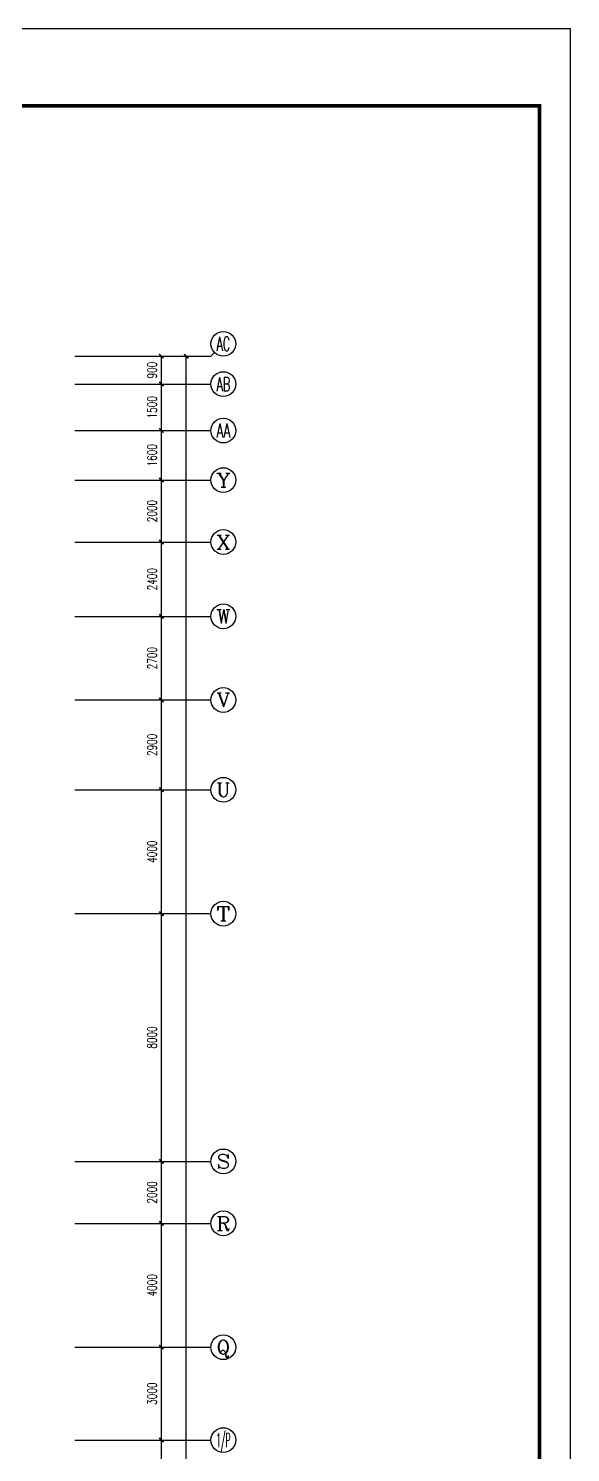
# Model space of a CAD drawing. Extents: x 190999 to 834799, y -200814 to 215286.
# Drawn here: x 733204 to 750699, y -127896 to -81914 of the extents above; entities that cross this region are included whole.
import ezdxf
from ezdxf.enums import TextEntityAlignment as Align

# ---------------------------------------------------------------- set-up
doc = ezdxf.new("R2010")
doc.units = 0
doc.header["$LTSCALE"] = 1000
doc.header["$MEASUREMENT"] = 0
for name, color, linetype in [('AXIS', 3, 'Continuous'), ('AXIS_TEXT', 7, 'Continuous'), ('图框', 189, 'Continuous')]:
    doc.layers.add(name, color=color, linetype=linetype)
doc.styles.add('_TCH_AXIS', font='COMPLEX', dxfattribs={"bigfont": 'GBCBIG'})
doc.styles.add('COMPLEX', font='COMPLEX')
doc.styles.add('DIM_FONT', font='SIMPLEX', dxfattribs={"width": 0.7, "bigfont": 'GBCBIG'})
doc.dimstyles.new('DIMN', dxfattribs={"dimtxt": 300, "dimasz": 100, "dimexe": 250, "dimexo": 300, "dimgap": 150, "dimtad": 1, "dimdec": 0, "dimzin": 0, "dimdsep": 46, "dimtxsty": 'DIM_FONT', "dimblk": 'ARCHTICK', "dimcen": 0.09, "dimclrt": 7, "dimazin": 2, "dimtfac": 1, "dimtdec": 0, "dimtix": 1, "dimtmove": 2, "dimatfit": 3, "dimfxl": 0, "dimtolj": 1, "dimtzin": 0, "dimarcsym": 0})

# ---------------------------------------------------------------- blocks, each defined once
blk = doc.blocks.new('TJAD_TK_A0')
at = {"layer": '图框'}
for p in [(2162, 399.3), (973, -441.7)]:
    blk.add_line(p, (973, 399.3), dxfattribs=at)
at = {"layer": '图框', "const_width": 1.2}
blk.add_lwpolyline([(2152, -431.7), (2152, 389.3), (998, 389.3), (998, -431.7)], close=True, dxfattribs=at)
blk = doc.blocks.new('_ArchTick')
at = {"const_width": 0.5}
blk.add_lwpolyline([(-0.7, -0.7), (0.7, 0.7)], dxfattribs=at)
blk = doc.blocks.new('*D810')
at = {"layer": 'AXIS', "color": 0, "lineweight": -2}
for p, q in [((736699, -127496), (737743, -127496)), ((737493, -132496), (737493, -127496)), ((736699, -132496), (737743, -132496))]:
    blk.add_line(p, q, dxfattribs=at)
at = {"layer": 'Defpoints', "color": 0}
for p in [(736399, -127496), (737493, -127496), (736399, -132496)]:
    blk.add_point(p, dxfattribs=at)
at = {"layer": 'AXIS', "color": 0, "lineweight": -2, "xscale": 100, "yscale": 100, "zscale": 100}
for p, rotation in [((737493, -127496), 90), ((737493, -132496), 270)]:
    blk.add_blockref('_ArchTick', p, dxfattribs=dict(at, rotation=rotation))
at = {"layer": 'AXIS', "color": 7, "insert": (737193, -129996), "char_height": 300, "attachment_point": 5, "rotation": 90, "style": 'DIM_FONT'}
blk.add_mtext('\\A1;5000', dxfattribs=at)
blk = doc.blocks.new('*D811')
at = {"layer": 'AXIS', "color": 0, "lineweight": -2}
for p, q in [((736699, -124496), (737743, -124496)), ((737493, -127496), (737493, -124496)), ((736699, -127496), (737743, -127496))]:
    blk.add_line(p, q, dxfattribs=at)
at = {"layer": 'Defpoints', "color": 0}
for p in [(736399, -124496), (737493, -124496), (736399, -127496)]:
    blk.add_point(p, dxfattribs=at)
at = {"layer": 'AXIS', "color": 0, "lineweight": -2, "xscale": 100, "yscale": 100, "zscale": 100}
for p, rotation in [((737493, -124496), 90), ((737493, -127496), 270)]:
    blk.add_blockref('_ArchTick', p, dxfattribs=dict(at, rotation=rotation))
at = {"layer": 'AXIS', "color": 7, "insert": (737193, -125996), "char_height": 300, "attachment_point": 5, "rotation": 90, "style": 'DIM_FONT'}
blk.add_mtext('\\A1;3000', dxfattribs=at)
blk = doc.blocks.new('*D812')
at = {"layer": 'AXIS', "color": 0, "lineweight": -2}
for p, q in [((736699, -120496), (737743, -120496)), ((737493, -124496), (737493, -120496)), ((736699, -124496), (737743, -124496))]:
    blk.add_line(p, q, dxfattribs=at)
at = {"layer": 'Defpoints', "color": 0}
for p in [(736399, -120496), (737493, -120496), (736399, -124496)]:
    blk.add_point(p, dxfattribs=at)
at = {"layer": 'AXIS', "color": 0, "lineweight": -2, "xscale": 100, "yscale": 100, "zscale": 100}
for p, rotation in [((737493, -120496), 90), ((737493, -124496), 270)]:
    blk.add_blockref('_ArchTick', p, dxfattribs=dict(at, rotation=rotation))
at = {"layer": 'AXIS', "color": 7, "insert": (737193, -122496), "char_height": 300, "attachment_point": 5, "rotation": 90, "style": 'DIM_FONT'}
blk.add_mtext('\\A1;4000', dxfattribs=at)
blk = doc.blocks.new('*D813')
at = {"layer": 'AXIS', "color": 0, "lineweight": -2}
for p, q in [((736699, -118496), (737743, -118496)), ((737493, -120496), (737493, -118496)), ((736699, -120496), (737743, -120496))]:
    blk.add_line(p, q, dxfattribs=at)
at = {"layer": 'Defpoints', "color": 0}
for p in [(736399, -118496), (737493, -118496), (736399, -120496)]:
    blk.add_point(p, dxfattribs=at)
at = {"layer": 'AXIS', "color": 0, "lineweight": -2, "xscale": 100, "yscale": 100, "zscale": 100}
for p, rotation in [((737493, -118496), 90), ((737493, -120496), 270)]:
    blk.add_blockref('_ArchTick', p, dxfattribs=dict(at, rotation=rotation))
at = {"layer": 'AXIS', "color": 7, "insert": (737193, -119496), "char_height": 300, "attachment_point": 5, "rotation": 90, "style": 'DIM_FONT'}
blk.add_mtext('\\A1;2000', dxfattribs=at)
blk = doc.blocks.new('*D814')
at = {"layer": 'AXIS', "color": 0, "lineweight": -2}
for p, q in [((736699, -110496), (737743, -110496)), ((737493, -118496), (737493, -110496)), ((736699, -118496), (737743, -118496))]:
    blk.add_line(p, q, dxfattribs=at)
at = {"layer": 'Defpoints', "color": 0}
for p in [(736399, -110496), (737493, -110496), (736399, -118496)]:
    blk.add_point(p, dxfattribs=at)
at = {"layer": 'AXIS', "color": 0, "lineweight": -2, "xscale": 100, "yscale": 100, "zscale": 100}
for p, rotation in [((737493, -110496), 90), ((737493, -118496), 270)]:
    blk.add_blockref('_ArchTick', p, dxfattribs=dict(at, rotation=rotation))
at = {"layer": 'AXIS', "color": 7, "insert": (737193, -114496), "char_height": 300, "attachment_point": 5, "rotation": 90, "style": 'DIM_FONT'}
blk.add_mtext('\\A1;8000', dxfattribs=at)
blk = doc.blocks.new('*D815')
at = {"layer": 'AXIS', "color": 0, "lineweight": -2}
for p, q in [((736699, -106496), (737743, -106496)), ((737493, -110496), (737493, -106496)), ((736699, -110496), (737743, -110496))]:
    blk.add_line(p, q, dxfattribs=at)
at = {"layer": 'Defpoints', "color": 0}
for p in [(736399, -106496), (737493, -106496), (736399, -110496)]:
    blk.add_point(p, dxfattribs=at)
at = {"layer": 'AXIS', "color": 0, "lineweight": -2, "xscale": 100, "yscale": 100, "zscale": 100}
for p, rotation in [((737493, -106496), 90), ((737493, -110496), 270)]:
    blk.add_blockref('_ArchTick', p, dxfattribs=dict(at, rotation=rotation))
at = {"layer": 'AXIS', "color": 7, "insert": (737193, -108496), "char_height": 300, "attachment_point": 5, "rotation": 90, "style": 'DIM_FONT'}
blk.add_mtext('\\A1;4000', dxfattribs=at)
blk = doc.blocks.new('*D816')
at = {"layer": 'AXIS', "color": 0, "lineweight": -2}
for p, q in [((736699, -103596), (737743, -103596)), ((737493, -106496), (737493, -103596)), ((736699, -106496), (737743, -106496))]:
    blk.add_line(p, q, dxfattribs=at)
at = {"layer": 'Defpoints', "color": 0}
for p in [(736399, -103596), (737493, -103596), (736399, -106496)]:
    blk.add_point(p, dxfattribs=at)
at = {"layer": 'AXIS', "color": 0, "lineweight": -2, "xscale": 100, "yscale": 100, "zscale": 100}
for p, rotation in [((737493, -103596), 90), ((737493, -106496), 270)]:
    blk.add_blockref('_ArchTick', p, dxfattribs=dict(at, rotation=rotation))
at = {"layer": 'AXIS', "color": 7, "insert": (737193, -105046), "char_height": 300, "attachment_point": 5, "rotation": 90, "style": 'DIM_FONT'}
blk.add_mtext('\\A1;2900', dxfattribs=at)
blk = doc.blocks.new('*D817')
at = {"layer": 'AXIS', "color": 0, "lineweight": -2}
for p, q in [((736699, -100896), (737743, -100896)), ((737493, -103596), (737493, -100896)), ((736699, -103596), (737743, -103596))]:
    blk.add_line(p, q, dxfattribs=at)
at = {"layer": 'Defpoints', "color": 0}
for p in [(736399, -100896), (737493, -100896), (736399, -103596)]:
    blk.add_point(p, dxfattribs=at)
at = {"layer": 'AXIS', "color": 0, "lineweight": -2, "xscale": 100, "yscale": 100, "zscale": 100}
for p, rotation in [((737493, -100896), 90), ((737493, -103596), 270)]:
    blk.add_blockref('_ArchTick', p, dxfattribs=dict(at, rotation=rotation))
at = {"layer": 'AXIS', "color": 7, "insert": (737193, -102246), "char_height": 300, "attachment_point": 5, "rotation": 90, "style": 'DIM_FONT'}
blk.add_mtext('\\A1;2700', dxfattribs=at)
blk = doc.blocks.new('*D818')
at = {"layer": 'AXIS', "color": 0, "lineweight": -2}
for p, q in [((736699, -98496), (737743, -98496)), ((737493, -100896), (737493, -98496)), ((736699, -100896), (737743, -100896))]:
    blk.add_line(p, q, dxfattribs=at)
at = {"layer": 'Defpoints', "color": 0}
for p in [(736399, -98496), (737493, -98496), (736399, -100896)]:
    blk.add_point(p, dxfattribs=at)
at = {"layer": 'AXIS', "color": 0, "lineweight": -2, "xscale": 100, "yscale": 100, "zscale": 100}
for p, rotation in [((737493, -98496), 90), ((737493, -100896), 270)]:
    blk.add_blockref('_ArchTick', p, dxfattribs=dict(at, rotation=rotation))
at = {"layer": 'AXIS', "color": 7, "insert": (737193, -99696), "char_height": 300, "attachment_point": 5, "rotation": 90, "style": 'DIM_FONT'}
blk.add_mtext('\\A1;2400', dxfattribs=at)
blk = doc.blocks.new('*D819')
at = {"layer": 'AXIS', "color": 0, "lineweight": -2}
for p, q in [((736699, -96496), (737743, -96496)), ((737493, -98496), (737493, -96496)), ((736699, -98496), (737743, -98496))]:
    blk.add_line(p, q, dxfattribs=at)
at = {"layer": 'Defpoints', "color": 0}
for p in [(736399, -96496), (737493, -96496), (736399, -98496)]:
    blk.add_point(p, dxfattribs=at)
at = {"layer": 'AXIS', "color": 0, "lineweight": -2, "xscale": 100, "yscale": 100, "zscale": 100}
for p, rotation in [((737493, -96496), 90), ((737493, -98496), 270)]:
    blk.add_blockref('_ArchTick', p, dxfattribs=dict(at, rotation=rotation))
at = {"layer": 'AXIS', "color": 7, "insert": (737193, -97496), "char_height": 300, "attachment_point": 5, "rotation": 90, "style": 'DIM_FONT'}
blk.add_mtext('\\A1;2000', dxfattribs=at)
blk = doc.blocks.new('*D820')
at = {"layer": 'AXIS', "color": 0, "lineweight": -2}
for p, q in [((736699, -94896), (737743, -94896)), ((737493, -96496), (737493, -94896)), ((736699, -96496), (737743, -96496))]:
    blk.add_line(p, q, dxfattribs=at)
at = {"layer": 'Defpoints', "color": 0}
for p in [(736399, -94896), (737493, -94896), (736399, -96496)]:
    blk.add_point(p, dxfattribs=at)
at = {"layer": 'AXIS', "color": 0, "lineweight": -2, "xscale": 100, "yscale": 100, "zscale": 100}
for p, rotation in [((737493, -94896), 90), ((737493, -96496), 270)]:
    blk.add_blockref('_ArchTick', p, dxfattribs=dict(at, rotation=rotation))
at = {"layer": 'AXIS', "color": 7, "insert": (737193, -95696), "char_height": 300, "attachment_point": 5, "rotation": 90, "style": 'DIM_FONT'}
blk.add_mtext('\\A1;1600', dxfattribs=at)
blk = doc.blocks.new('*D821')
at = {"layer": 'AXIS', "color": 0, "lineweight": -2}
for p, q in [((736699, -93396), (737743, -93396)), ((737493, -94896), (737493, -93396)), ((736699, -94896), (737743, -94896))]:
    blk.add_line(p, q, dxfattribs=at)
at = {"layer": 'Defpoints', "color": 0}
for p in [(736399, -93396), (737493, -93396), (736399, -94896)]:
    blk.add_point(p, dxfattribs=at)
at = {"layer": 'AXIS', "color": 0, "lineweight": -2, "xscale": 100, "yscale": 100, "zscale": 100}
for p, rotation in [((737493, -93396), 90), ((737493, -94896), 270)]:
    blk.add_blockref('_ArchTick', p, dxfattribs=dict(at, rotation=rotation))
at = {"layer": 'AXIS', "color": 7, "insert": (737193, -94146), "char_height": 300, "attachment_point": 5, "rotation": 90, "style": 'DIM_FONT'}
blk.add_mtext('\\A1;1500', dxfattribs=at)
blk = doc.blocks.new('*D822')
at = {"layer": 'AXIS', "color": 0, "lineweight": -2}
for p, q in [((736699, -92496), (737743, -92496)), ((737493, -93396), (737493, -92496)), ((736699, -93396), (737743, -93396))]:
    blk.add_line(p, q, dxfattribs=at)
at = {"layer": 'Defpoints', "color": 0}
for p in [(736399, -92496), (737493, -92496), (736399, -93396)]:
    blk.add_point(p, dxfattribs=at)
at = {"layer": 'AXIS', "color": 0, "lineweight": -2, "xscale": 100, "yscale": 100, "zscale": 100}
for p, rotation in [((737493, -92496), 90), ((737493, -93396), 270)]:
    blk.add_blockref('_ArchTick', p, dxfattribs=dict(at, rotation=rotation))
at = {"layer": 'AXIS', "color": 7, "insert": (737193, -92946), "char_height": 300, "attachment_point": 5, "rotation": 90, "style": 'DIM_FONT'}
blk.add_mtext('\\A1;900', dxfattribs=at)
blk = doc.blocks.new('*D823')
at = {"layer": 'AXIS', "color": 0, "lineweight": -2}
for p, q in [((736699, -92496), (738543, -92496)), ((738293, -180496), (738293, -92496)), ((736699, -180496), (738543, -180496))]:
    blk.add_line(p, q, dxfattribs=at)
at = {"layer": 'Defpoints', "color": 0}
for p in [(736399, -92496), (738293, -92496), (736399, -180496)]:
    blk.add_point(p, dxfattribs=at)
at = {"layer": 'AXIS', "color": 0, "lineweight": -2, "xscale": 100, "yscale": 100, "zscale": 100}
for p, rotation in [((738293, -92496), 90), ((738293, -180496), 270)]:
    blk.add_blockref('_ArchTick', p, dxfattribs=dict(at, rotation=rotation))
at = {"layer": 'AXIS', "color": 7, "insert": (737993, -136496), "char_height": 300, "attachment_point": 5, "rotation": 90, "style": 'DIM_FONT'}
blk.add_mtext('\\A1;88000', dxfattribs=at)
blk = doc.blocks.new('_AXISO')
blk.add_circle((0, 0), 0.5)
at = {"layer": 'AXIS_TEXT', "style": 'COMPLEX', "width": 1.041667}
blk.add_attdef('A', text='', height=0.56, dxfattribs=at).set_placement((-0.25, -0.28), (0.25, -0.28), align=Align.FIT)

msp = doc.modelspace()

# ---------------------------------------------------------------- linework, layer by layer
at = {"layer": 'AXIS'}
for p, q in [((739210.1, -92379.1), (739093, -92496.3)), ((734698.5, -92496.3), (739093, -92496.3)), ((734698.5, -93396.3), (739093, -93396.3)), ((734698.5, -94896.3), (739093, -94896.3)), ((734698.5, -96496.3), (739093, -96496.3)), ((734698.5, -98496.3), (739093, -98496.3)), ((734698.5, -100896.3), (739093, -100896.3)), ((734698.5, -103596.3), (739093, -103596.3)), ((734698.5, -106496.3), (739093, -106496.3)), ((734698.5, -110496.3), (739093, -110496.3)), ((734698.5, -118496.3), (739093, -118496.3)), ((734698.5, -120496.3), (739093, -120496.3)), ((734698.5, -124496.3), (739093, -124496.3)), ((734698.5, -127496.3), (739093, -127496.3))]:
    msp.add_line(p, q, dxfattribs=at)

# ---------------------------------------------------------------- block references
ref = msp.add_blockref('_AXISO', (739493, -92096.3), dxfattribs=dict(at, xscale=800, yscale=800, zscale=800))
ref.add_attrib('A', 'AC', dxfattribs={"layer": 'AXIS_TEXT', "height": 452.55, "style": '_TCH_AXIS', "width": 0.583333}).set_placement((739266.7, -92322.6), (739719.3, -92322.6), align=Align.FIT)
ref = msp.add_blockref('_AXISO', (739493, -93396.3), dxfattribs=dict(at, xscale=800, yscale=800, zscale=800))
ref.add_attrib('A', 'AB', dxfattribs={"layer": 'AXIS_TEXT', "height": 452.55, "style": '_TCH_AXIS', "width": 0.552632}).set_placement((739266.7, -93622.6), (739719.3, -93622.6), align=Align.FIT)
ref = msp.add_blockref('_AXISO', (739493, -94896.3), dxfattribs=dict(at, xscale=800, yscale=800, zscale=800))
ref.add_attrib('A', 'AA', dxfattribs={"layer": 'AXIS_TEXT', "height": 452.55, "style": '_TCH_AXIS', "width": 0.538462}).set_placement((739266.7, -95122.6), (739719.3, -95122.6), align=Align.FIT)
ref = msp.add_blockref('_AXISO', (739493, -96496.3), dxfattribs=dict(at, xscale=800, yscale=800, zscale=800))
ref.add_attrib('A', 'Y', dxfattribs={"layer": 'AXIS_TEXT', "height": 452.5, "style": '_TCH_AXIS', "width": 1.105263}).set_placement((739266.7, -96722.6), (739719.3, -96722.6), align=Align.FIT)
ref = msp.add_blockref('_AXISO', (739493, -98496.3), dxfattribs=dict(at, xscale=800, yscale=800, zscale=800))
ref.add_attrib('A', 'X', dxfattribs={"layer": 'AXIS_TEXT', "height": 452.5, "style": '_TCH_AXIS', "width": 1.166667}).set_placement((739266.7, -98722.6), (739719.3, -98722.6), align=Align.FIT)
ref = msp.add_blockref('_AXISO', (739493, -100896.3), dxfattribs=dict(at, xscale=800, yscale=800, zscale=800))
ref.add_attrib('A', 'W', dxfattribs={"layer": 'AXIS_TEXT', "height": 452.5, "style": '_TCH_AXIS', "width": 0.954545}).set_placement((739266.7, -101122.6), (739719.3, -101122.6), align=Align.FIT)
ref = msp.add_blockref('_AXISO', (739493, -103596.3), dxfattribs=dict(at, xscale=800, yscale=800, zscale=800))
ref.add_attrib('A', 'V', dxfattribs={"layer": 'AXIS_TEXT', "height": 452.5, "style": '_TCH_AXIS', "width": 1.166667}).set_placement((739266.7, -103822.6), (739719.3, -103822.6), align=Align.FIT)
ref = msp.add_blockref('_AXISO', (739493, -106496.3), dxfattribs=dict(at, xscale=800, yscale=800, zscale=800))
ref.add_attrib('A', 'U', dxfattribs={"layer": 'AXIS_TEXT', "height": 452.5, "style": '_TCH_AXIS', "width": 1.05}).set_placement((739266.7, -106722.6), (739719.3, -106722.6), align=Align.FIT)
ref = msp.add_blockref('_AXISO', (739493, -110496.3), dxfattribs=dict(at, xscale=800, yscale=800, zscale=800))
ref.add_attrib('A', 'T', dxfattribs={"layer": 'AXIS_TEXT', "height": 452.5, "style": '_TCH_AXIS', "width": 1.4}).set_placement((739266.7, -110722.6), (739719.3, -110722.6), align=Align.FIT)
ref = msp.add_blockref('_AXISO', (739493, -118496.3), dxfattribs=dict(at, xscale=800, yscale=800, zscale=800))
ref.add_attrib('A', 'S', dxfattribs={"layer": 'AXIS_TEXT', "height": 452.5, "style": '_TCH_AXIS', "width": 1.5}).set_placement((739266.7, -118722.6), (739719.3, -118722.6), align=Align.FIT)
ref = msp.add_blockref('_AXISO', (739493, -120496.3), dxfattribs=dict(at, xscale=800, yscale=800, zscale=800))
ref.add_attrib('A', 'R', dxfattribs={"layer": 'AXIS_TEXT', "height": 452.5, "style": '_TCH_AXIS', "width": 1.166667}).set_placement((739266.7, -120722.6), (739719.3, -120722.6), align=Align.FIT)
ref = msp.add_blockref('_AXISO', (739493, -124496.3), dxfattribs=dict(at, xscale=800, yscale=800, zscale=800))
ref.add_attrib('A', 'Q', dxfattribs={"layer": 'AXIS_TEXT', "height": 452.5, "style": '_TCH_AXIS', "width": 1.3125}).set_placement((739266.7, -124722.6), (739719.3, -124722.6), align=Align.FIT)
ref = msp.add_blockref('_AXISO', (739493, -127496.3), dxfattribs=dict(at, xscale=800, yscale=800, zscale=800))
ref.add_attrib('A', '1/P', dxfattribs={"layer": 'AXIS_TEXT', "height": 452.55, "style": '_TCH_AXIS', "width": 0.388889}).set_placement((739266.7, -127722.6), (739719.3, -127722.6), align=Align.FIT)
at = {"layer": '图框', "xscale": 100, "yscale": 100, "zscale": 100, "rotation": 270}
msp.add_blockref('TJAD_TK_A0', (710768.8, 15386.5), dxfattribs=at)

# ---------------------------------------------------------------- dimensions: what is measured, and where the dimension line sits
at = {"layer": 'AXIS'}
for p1, p2, distance, picture, middle in [((736398.5, -93396.3), (736398.5, -92496.3), -1094.4, '*D822', (737193, -92946.3)), ((736398.5, -180496.3), (736398.5, -92496.3), -1894.4, '*D823', (737993, -136496.3)), ((736398.5, -94896.3), (736398.5, -93396.3), -1094.4, '*D821', (737193, -94146.3)), ((736398.5, -96496.3), (736398.5, -94896.3), -1094.4, '*D820', (737193, -95696.3)), ((736398.5, -98496.3), (736398.5, -96496.3), -1094.4, '*D819', (737193, -97496.3)), ((736398.5, -100896.3), (736398.5, -98496.3), -1094.4, '*D818', (737193, -99696.3)), ((736398.5, -103596.3), (736398.5, -100896.3), -1094.4, '*D817', (737193, -102246.3)), ((736398.5, -106496.3), (736398.5, -103596.3), -1094.4, '*D816', (737193, -105046.3)), ((736398.5, -110496.3), (736398.5, -106496.3), -1094.4, '*D815', (737193, -108496.3)), ((736398.5, -118496.3), (736398.5, -110496.3), -1094.4, '*D814', (737193, -114496.3)), ((736398.5, -120496.3), (736398.5, -118496.3), -1094.4, '*D813', (737193, -119496.3)), ((736398.5, -124496.3), (736398.5, -120496.3), -1094.4, '*D812', (737193, -122496.3)), ((736398.5, -127496.3), (736398.5, -124496.3), -1094.4, '*D811', (737193, -125996.3)), ((736398.5, -132496.3), (736398.5, -127496.3), -1094.4, '*D810', (737193, -129996.3))]:
    dim = msp.add_aligned_dim(p1=p1, p2=p2, distance=distance, dimstyle='DIMN', dxfattribs=at)
    dim.commit()
    dim.dimension.update_dxf_attribs({"geometry": picture, "text_midpoint": middle})

doc.saveas('drawing.dxf')
